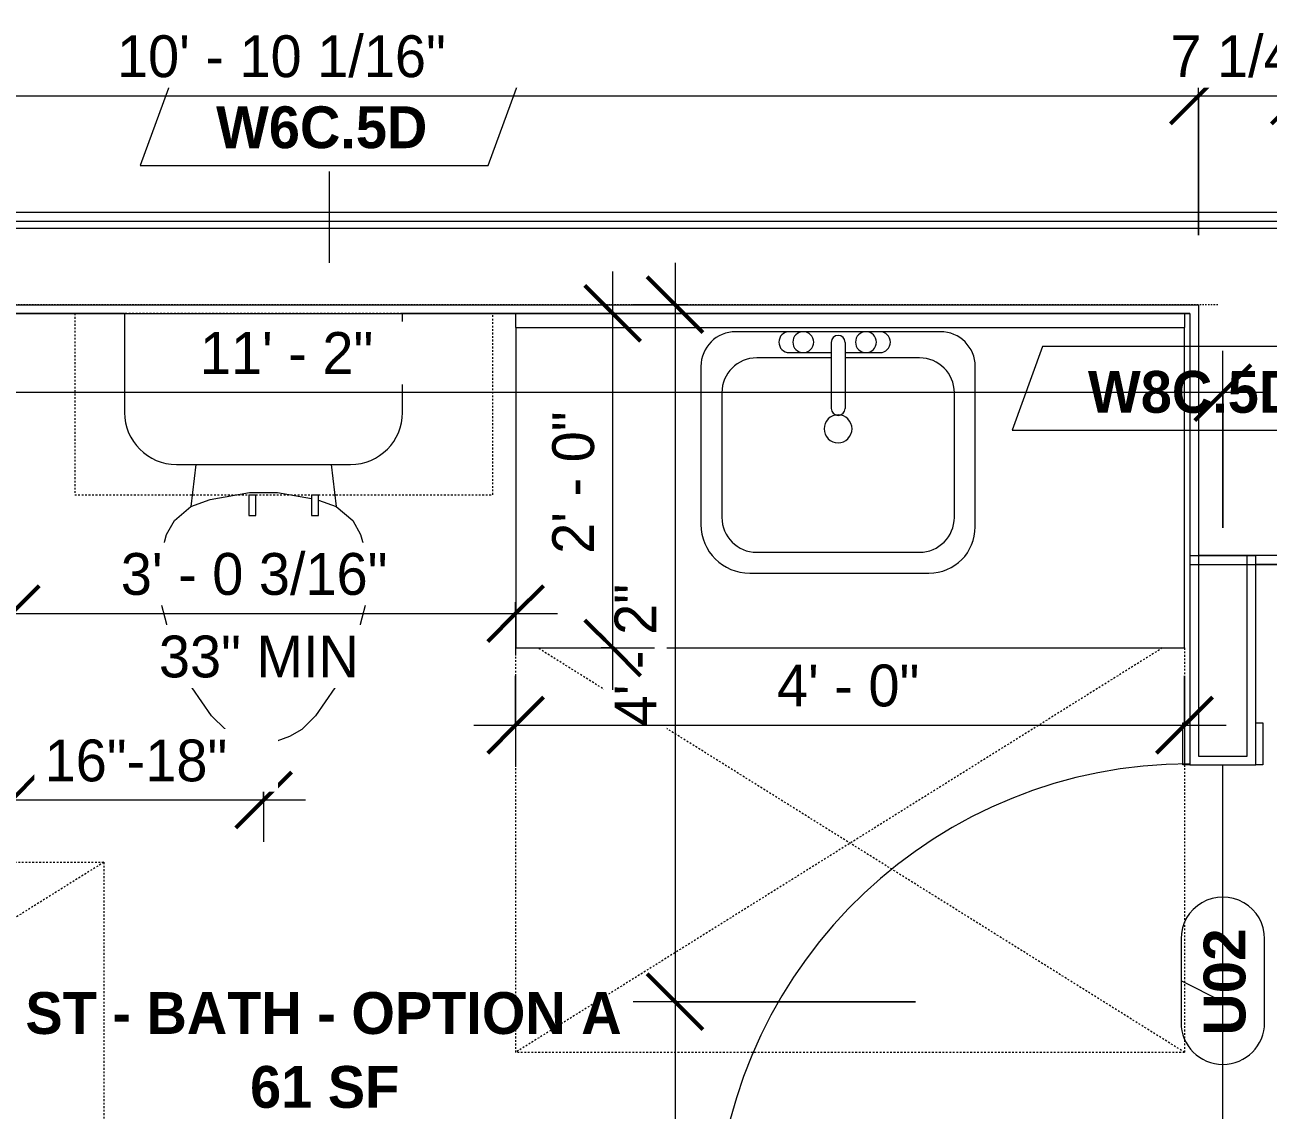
# Model space of a CAD drawing. Header units: inches. Extents: x -4058 to -1781, y 9814 to 12264.
# Drawn here: x -3290.7 to -3201.5, y 10316.3 to 10394.1 of the extents above; entities that cross this region are included whole.
import ezdxf

# ---------------------------------------------------------------- set-up
doc = ezdxf.new("R2010")
doc.units = ezdxf.units.IN
doc.header["$MEASUREMENT"] = 0
doc.linetypes.add('Dash', pattern=[0.25, 0.125, -0.125])
doc.linetypes.add('Dash 3_32_', pattern=[0.1875, 0.09375, -0.09375])
for name, color, linetype, lineweight in [('0-1', 7, 'Continuous', 5), ('A-ANNO-DIMS', 211, 'Continuous', 9), ('A-ANNO-DIMS-32', 211, 'Continuous', 9), ('A-AREA-IDEN', 2, 'Continuous', 9), ('A-DETL-1', 90, 'Dash 3_32_', 9), ('A-DOOR-2', 31, 'Continuous', 9), ('A-DOOR-IDEN', 31, 'Continuous', 9), ('A-FLOR-2', 192, 'Continuous', 9), ('A-GENM', 5, 'Continuous', 9), ('A-GENM-2', 147, 'Dash', 9), ('A-WALL-1', 7, 'Continuous', 9), ('A-WALL-2', 113, 'Continuous', 9), ('A-WALL-IDEN', 211, 'Continuous', 9), ('I-WALL-3', 7, 'Continuous', 9), ('P-SANR-FIXT', 6, 'Continuous', 9), ('Q-CASE', 31, 'Continuous', 9), ('Q-CASE-1', 31, 'Dash', 9)]:
    doc.layers.add(name, color=color, linetype=linetype, lineweight=lineweight)
doc.styles.add('Arial_B', font='arialbd.ttf', dxfattribs={"height": 3})
doc.styles.add('Century Gothic', font='ufonts.com_century-gothic.ttf', dxfattribs={"height": 3})
doc.styles.add('Century Gothic_B', font='GOTHICB.TTF', dxfattribs={"height": 3})
doc.dimstyles.new('MARKETING_DIMENSION', dxfattribs={"dimscale": 12, "dimtxt": 3.132505, "dimasz": 0.333333, "dimexe": 0.25, "dimexo": 0.166667, "dimgap": 0.041667, "dimtad": 1, "dimdec": 4, "dimrnd": 0.0625, "dimzin": 3, "dimdsep": 46, "dimlunit": 4, "dimtxsty": 'Century Gothic', "dimblk1": 'OBLIQUE', "dimblk2": 'OBLIQUE', "dimsah": 1, "dimcen": 0.09, "dimdle": 0.25, "dimazin": 0, "dimtfac": 1, "dimtdec": 4, "dimtix": 1, "dimtmove": 0, "dimatfit": 3, "dimfxl": 1, "dimtvp": 1, "dimtfill": 1, "dimfrac": 2, "dimtolj": 1, "dimtzin": 0, "dimarcsym": 2})
doc.dimstyles.new('THE_DIMENSION_STRING', dxfattribs={"dimscale": 12, "dimtxt": 3.132505, "dimasz": 0.333333, "dimexe": 0.25, "dimexo": 0.166667, "dimgap": 0.041667, "dimtad": 1, "dimdec": 4, "dimrnd": 0.0625, "dimzin": 3, "dimdsep": 46, "dimlunit": 4, "dimtxsty": 'Century Gothic', "dimblk1": 'OBLIQUE', "dimblk2": 'OBLIQUE', "dimsah": 1, "dimcen": 0.09, "dimdle": 0.25, "dimazin": 0, "dimtfac": 1, "dimtdec": 4, "dimtix": 1, "dimtmove": 0, "dimatfit": 3, "dimfxl": 1, "dimtvp": 1, "dimtfill": 1, "dimfrac": 2, "dimtolj": 1, "dimtzin": 0, "dimarcsym": 2})
doc.dimstyles.new('THE_DIMENSION_STRING_1', dxfattribs={"dimscale": 12, "dimtxt": 3.132505, "dimasz": 0.333333, "dimexe": 0.25, "dimexo": 0.166667, "dimgap": 0.041667, "dimtad": 1, "dimdec": 4, "dimrnd": 0.0625, "dimzin": 3, "dimdsep": 46, "dimlunit": 4, "dimtxsty": 'Century Gothic', "dimblk1": 'OBLIQUE', "dimblk2": 'OBLIQUE', "dimsah": 1, "dimcen": 0.09, "dimdle": 0.25, "dimazin": 0, "dimtfac": 1, "dimtdec": 4, "dimtix": 1, "dimtmove": 1, "dimatfit": 3, "dimfxl": 1, "dimtvp": 1, "dimtfill": 1, "dimfrac": 2, "dimtolj": 1, "dimtzin": 0, "dimarcsym": 2})
doc.dimstyles.new('THE_DIMENSION_STRING_4', dxfattribs={"dimscale": 12, "dimtxt": 3.132505, "dimasz": 0.333333, "dimexe": 0.25, "dimexo": 0.166667, "dimgap": 0.041667, "dimtad": 1, "dimdec": 4, "dimrnd": 0.0625, "dimzin": 3, "dimdsep": 46, "dimlunit": 4, "dimtxsty": 'Century Gothic', "dimblk1": 'OBLIQUE', "dimblk2": 'OBLIQUE', "dimsah": 1, "dimcen": 0.09, "dimdle": 0.25, "dimazin": 0, "dimtfac": 1, "dimtdec": 4, "dimtix": 1, "dimtmove": 0, "dimatfit": 3, "dimfxl": 1, "dimtvp": 1, "dimtfill": 1, "dimfrac": 2, "dimtolj": 1, "dimtzin": 0, "dimarcsym": 2})
doc.dimstyles.new('THE_DIMENSION_STRING_5', dxfattribs={"dimscale": 12, "dimtxt": 3.132505, "dimasz": 0.333333, "dimexe": 0.25, "dimexo": 0.166667, "dimgap": 0.041667, "dimtad": 1, "dimdec": 4, "dimrnd": 0.0625, "dimzin": 3, "dimdsep": 46, "dimlunit": 4, "dimtxsty": 'Century Gothic', "dimblk1": 'OBLIQUE', "dimblk2": 'OBLIQUE', "dimsah": 1, "dimcen": 0.09, "dimdle": 0.25, "dimazin": 0, "dimtfac": 1, "dimtdec": 4, "dimtix": 1, "dimtmove": 0, "dimatfit": 3, "dimfxl": 1, "dimtvp": 1, "dimtfill": 1, "dimfrac": 2, "dimtolj": 1, "dimtzin": 0, "dimarcsym": 2})

# ---------------------------------------------------------------- blocks, each defined once
blk = doc.blocks.new('CTR - 1st Phase - Common Walls_rvt-1-UNIT PLANS - 2ND FLOOR')
at = {"layer": 'A-WALL-1'}
for p, q in [((-3342.036, 10380.039), (-3207.099, 10380.039)), ((-3342.036, 10379.539), (-3207.099, 10379.539)), ((-3207.099, 10380.039), (-3198.724, 10380.039)), ((-3207.099, 10379.539), (-3206.474, 10379.539)), ((-3206.474, 10379.539), (-3199.224, 10379.539)), ((-3334.911, 10374.039), (-3207.099, 10374.039)), ((-3207.099, 10374.039), (-3206.474, 10374.039)), ((-3206.474, 10374.039), (-3206.474, 10356.039)), ((-3199.224, 10356.039), (-3206.474, 10356.039))]:
    blk.add_line(p, q, dxfattribs=at)
at = {"layer": 'I-WALL-3'}
for p, q in [((-3207.099, 10380.664), (-3342.536, 10380.664)), ((-3198.099, 10380.664), (-3207.099, 10380.664)), ((-3295.786, 10373.414), (-3207.099, 10373.414)), ((-3207.099, 10373.414), (-3207.099, 10355.414)), ((-3207.099, 10355.414), (-3206.474, 10355.414)), ((-3206.474, 10355.414), (-3198.099, 10355.414))]:
    blk.add_line(p, q, dxfattribs=at)
blk = doc.blocks.new('M_Sink Vanity-Square - 500 x 440mm-1352614-UNIT PLANS - 2ND FLOOR')
at = {"layer": 'P-SANR-FIXT'}
for p, q in [((7.96, 7.092), (-6.725, 7.092)), ((3.618, 7.092), (-2.882, 7.092)), ((0.118, 6.329), (0.118, 1.59)), ((1.118, 6.329), (1.118, 1.59)), ((-2.882, 5.592), (0.118, 5.592)), ((1.118, 5.592), (3.618, 5.592)), ((-9.225, 4.592), (-9.225, -6.73)), ((0.118, 5.217), (-5.225, 5.217)), ((6.46, 5.217), (1.118, 5.217)), ((10.46, -6.91), (10.46, 4.592)), ((-7.725, 2.717), (-7.725, -6.23)), ((8.96, -6.23), (8.96, 2.717)), ((-5.225, -8.73), (6.46, -8.73)), ((-5.725, -10.23), (7.139, -10.23))]:
    blk.add_line(p, q, dxfattribs=at)
for centre, radius, start, end in [((-6.725, 4.592), 2.5, 90, 180), ((-2.882, 6.342), 0.75, 90, 270), ((-1.882, 6.342), 0.75, 360, 180), ((-1.882, 6.342), 0.75, 180, 0), ((0.618, 6.329), 0.5, 360, 180), ((2.618, 6.342), 0.75, 360, 180), ((2.618, 6.342), 0.75, 180, 360), ((3.618, 6.342), 0.75, 270, 90), ((7.96, 4.592), 2.5, 360, 90), ((-5.225, 2.717), 2.5, 90, 180), ((6.46, 2.717), 2.5, 0, 90), ((0.618, 0.125), 1, 360, 180), ((0.618, 1.59), 0.5, 180, 0), ((0.618, 0.125), 1, 180, 0), ((-5.225, -6.23), 2.5, 180, 270), ((6.46, -6.23), 2.5, 270, 0), ((-5.725, -6.73), 3.5, 180, 270), ((7.139, -6.91), 3.321, 270, 0)]:
    blk.add_arc(centre, radius, start, end, dxfattribs=at)
blk = doc.blocks.new('Toilet-Domestic-3D - Toilet-Domestic-3D-V37-UNIT PLANS - 2ND FLOOR')
at = {"layer": 'P-SANR-FIXT'}
for p, q in [((-1.874, 11.5), (-0.5, 12)), ((-0.5, 12), (0.5, 12)), ((0.5, 12), (1.874, 11.5)), ((-3.74, 10), (-2.74, 11)), ((-2.74, 11), (-1.874, 11.5)), ((1.874, 11.5), (2.74, 11)), ((2.74, 11), (3.74, 10)), ((-5.127, 8), (-3.74, 10)), ((3.74, 10), (5.127, 8)), ((-6.06, 6), (-5.127, 8)), ((5.127, 8), (6.06, 6)), ((-6.788, 4), (-6.06, 6)), ((6.06, 6), (6.788, 4)), ((-7.326, 1.992), (-6.788, 4)), ((6.788, 4), (7.326, 1.992)), ((-7.5, 0), (-7.326, 1.992)), ((7.326, 1.992), (7.5, 0)), ((-7.413, -0.996), (-7.5, 0)), ((7.5, 0), (7.413, -0.996)), ((-7.236, -2), (-7.413, -0.996)), ((7.413, -0.996), (7.236, -2)), ((-6.968, -3), (-7.236, -2)), ((7.236, -2), (6.968, -3)), ((-6.401, -4), (-6.968, -3)), ((6.968, -3), (6.401, -4)), ((-5.209, -5), (-6.401, -4)), ((6.401, -4), (5.209, -5)), ((-3.938, -5.463), (-5.209, -5)), ((-4.862, -8.024), (-5.209, -5)), ((5.209, -5), (3.836, -5.5)), ((4.862, -8.024), (5.209, -5)), ((-1, -6), (-3.449, -5.568)), ((1, -6), (-1, -6)), ((3.836, -5.5), (1, -6)), ((6.25, -8.024), (-6.25, -8.024)), ((-9.976, -11.75), (-9.976, -18.856)), ((9.976, -18.856), (9.976, -11.75))]:
    blk.add_line(p, q, dxfattribs=at)
for centre, start, end in [((-6.25, -11.75), 90, 180), ((6.25, -11.75), 0, 90)]:
    blk.add_arc(centre, 3.726, start, end, dxfattribs=at)
blk = doc.blocks.new('Bath Vanity - Bath Vanity 48_-V38-UNIT PLANS - 2ND FLOOR')
at = {"layer": 'Q-CASE'}
for p, q in [((-23.262, -1.005), (-23.262, -24)), ((24.738, -24), (24.738, -1.005)), ((-23.262, -24), (24.738, -24))]:
    blk.add_line(p, q, dxfattribs=at)
blk = doc.blocks.new('ADA Clearances - 30_x48_-V39-UNIT PLANS - 2ND FLOOR')
at = {"layer": 'A-GENM-2'}
for p, q in [((15, 24), (-15, -24)), ((-15, 24), (15, -24)), ((-15, 17.375), (-15, 24)), ((-15, 24), (15, 24)), ((15, 24), (15, -24)), ((-15, -24), (-15, 13)), ((15, -24), (-15, -24))]:
    blk.add_line(p, q, dxfattribs=at)
blk = doc.blocks.new('ADA Clearances - 30_x48_-V40-UNIT PLANS - 2ND FLOOR')
at = {"layer": 'A-GENM-2'}
for p, q in [((15, 24), (-14.005, -22.407)), ((-14.005, 24), (-8.63, 24)), ((-5.63, 24), (15, 24)), ((15, 24), (15, -24)), ((-14.005, 22.407), (15, -24)), ((15, -24), (-14.005, -24))]:
    blk.add_line(p, q, dxfattribs=at)
blk = doc.blocks.new('BATHROOM MIRROR - BATHROOM MIRROR 48_-3124766-UNIT PLANS - 2ND FLOOR')
at = {"layer": 'Q-CASE'}
for p, q in [((24.738, 24), (-23.262, 24)), ((-23.262, 23), (-23.262, 24)), ((24.738, 24), (24.738, 23)), ((-23.262, 23), (24.738, 23))]:
    blk.add_line(p, q, dxfattribs=at)
blk = doc.blocks.new('300 Series Wall Hung Cabinet_326 - 30_-2909952-UNIT PLANS - 2ND FLOOR')
at = {"layer": 'Q-CASE'}
for p, q in [((-2.5, -13.188), (-2.012, -13.188)), ((-2.5, -13.188), (-2.5, -14.687)), ((-2.012, -14.687), (-2.012, -13.188)), ((2, -13.188), (2.488, -13.188)), ((2, -13.188), (2, -14.687)), ((2.488, -14.687), (2.488, -13.188)), ((-2.5, -14.687), (-2.012, -14.687)), ((2, -14.687), (2.488, -14.687))]:
    blk.add_line(p, q, dxfattribs=at)
at = {"layer": 'Q-CASE-1'}
for p, q in [((15, -0.188), (-15, -0.188)), ((-15, -0.188), (-15, -13.188)), ((15, -13.188), (15, -0.188)), ((-15, -13.188), (15, -13.188))]:
    blk.add_line(p, q, dxfattribs=at)
blk = doc.blocks.new('SWING - SINGLE - FLUSH - SWING - FLUSH - 2-10 x 6-8 - PRIVACY-4202132-UNIT PLANS - 2ND FLOOR')
at = {"layer": 'A-DOOR-2'}
for p, q in [((-20, 2.375), (-20, 2.875)), ((-20, 2.875), (-17, 2.875)), ((-17, 2.875), (-17, 2.375)), ((17, 2.375), (17, 2.875)), ((17, 2.875), (20, 2.875)), ((20, 2.875), (20, 2.375)), ((-17, 2.375), (-20, 2.375)), ((20, 2.375), (17, 2.375)), ((-20, -2.375), (-17, -2.375)), ((-20, -2.875), (-20, -2.375)), ((-17, -2.375), (-17, -2.875)), ((15, -2.375), (15, -36.383)), ((17, -2.375), (15, -2.375)), ((17, -2.375), (17, -36.383)), ((17, -2.375), (20, -2.375)), ((17, -2.875), (17, -2.375)), ((20, -2.375), (20, -2.875)), ((-17, -2.875), (-20, -2.875)), ((20, -2.875), (17, -2.875)), ((17, -36.383), (15, -36.383))]:
    blk.add_line(p, q, dxfattribs=at)
blk.add_arc((17, -2.375), 34.067, 180, 266.63431, dxfattribs=at)
blk = doc.blocks.new('DIMBLOCK10-UNIT PLANS - 2ND FLOOR')
at = {"layer": 'A-ANNO-DIMS-32'}
for p, q in [((-3244.032, 10377.039), (-3244.032, 10324.039)), ((-3243.203, 10374.039), (-3247.032, 10374.039)), ((-3244.032, 10374.039), (-3243.203, 10374.039)), ((-3226.784, 10324.039), (-3247.032, 10324.039)), ((-3244.032, 10324.039), (-3226.784, 10324.039))]:
    blk.add_line(p, q, dxfattribs=at)
at = {"layer": 'A-ANNO-DIMS-32', "lineweight": 50}
for p, q in [((-3244.032, 10374.039), (-3246.032, 10376.039)), ((-3244.032, 10374.039), (-3242.032, 10372.039)), ((-3244.032, 10324.039), (-3246.032, 10326.039)), ((-3244.032, 10324.039), (-3242.032, 10322.039))]:
    blk.add_line(p, q, dxfattribs=at)
at = {"layer": 'A-ANNO-DIMS-32', "color": 0, "insert": (-3248.377, 10343.794), "char_height": 3, "width": 12.58969, "attachment_point": 1, "rotation": 90, "line_spacing_factor": 0.984502, "style": 'Century Gothic', "bg_fill": 3, "box_fill_scale": 1.25, "bg_fill_color": 256, "bg_fill_true_color": 13158600, "bg_fill_transparency": 0}
blk.add_mtext('4\' - 2"', dxfattribs=at)
blk = doc.blocks.new('_Oblique')
at = {"color": 0, "linetype": 'ByBlock', "lineweight": -2}
blk.add_line((-0.5, -0.5), (0.5, 0.5), dxfattribs=at)
blk = doc.blocks.new('DIMBLOCK11-UNIT PLANS - 2ND FLOOR')
at = {"layer": 'A-ANNO-DIMS-32', "lineweight": 50}
for p, q in [((-3244.032, 10324.039), (-3246.032, 10326.039)), ((-3244.032, 10324.039), (-3242.032, 10322.039)), ((-3244.032, 10301.039), (-3246.032, 10303.039)), ((-3244.032, 10301.039), (-3242.032, 10299.039))]:
    blk.add_line(p, q, dxfattribs=at)
at = {"layer": 'A-ANNO-DIMS-32'}
for p, q in [((-3226.784, 10324.039), (-3247.032, 10324.039)), ((-3244.032, 10324.039), (-3244.032, 10301.039)), ((-3244.032, 10324.039), (-3226.784, 10324.039)), ((-3243.203, 10301.039), (-3247.032, 10301.039)), ((-3244.032, 10301.039), (-3243.203, 10301.039))]:
    blk.add_line(p, q, dxfattribs=at)
blk.add_ellipse((-3244.032, 10307.964), major_axis=(11.698, 0), ratio=0.391161, start_param=0, end_param=1.570796, dxfattribs=at)
at = {"layer": 'A-ANNO-DIMS-32', "color": 0, "insert": (-3233.718, 10295.135), "char_height": 3, "width": 15.39402, "attachment_point": 1, "rotation": 90, "line_spacing_factor": 0.984502, "style": 'Century Gothic', "bg_fill": 3, "box_fill_scale": 1.25, "bg_fill_color": 256, "bg_fill_true_color": 13158600, "bg_fill_transparency": 0}
blk.add_mtext('1\' - 11"', dxfattribs=at)
blk = doc.blocks.new('DIMBLOCK23-UNIT PLANS - 2ND FLOOR')
at = {"layer": 'A-ANNO-DIMS-32'}
for p, q in [((-3255.474, 10347.414), (-3255.474, 10340.881)), ((-3255.474, 10343.881), (-3255.474, 10347.414)), ((-3207.474, 10347.414), (-3207.474, 10340.881)), ((-3207.474, 10343.881), (-3207.474, 10347.414)), ((-3258.474, 10343.881), (-3204.474, 10343.881))]:
    blk.add_line(p, q, dxfattribs=at)
at = {"layer": 'A-ANNO-DIMS-32', "lineweight": 50}
for p, q in [((-3255.474, 10343.881), (-3253.474, 10345.881)), ((-3207.474, 10343.881), (-3205.474, 10345.881)), ((-3255.474, 10343.881), (-3257.474, 10341.881)), ((-3207.474, 10343.881), (-3209.474, 10341.881))]:
    blk.add_line(p, q, dxfattribs=at)
at = {"layer": 'A-ANNO-DIMS-32', "color": 0, "insert": (-3236.719, 10348.226), "char_height": 3, "width": 12.58969, "attachment_point": 1, "line_spacing_factor": 0.984502, "style": 'Century Gothic', "bg_fill": 3, "box_fill_scale": 1.25, "bg_fill_color": 256, "bg_fill_true_color": 13158600, "bg_fill_transparency": 0}
blk.add_mtext('4\' - 0"', dxfattribs=at)
blk = doc.blocks.new('DIMBLOCK24-UNIT PLANS - 2ND FLOOR')
at = {"layer": 'A-ANNO-DIMS-32'}
for p, q in [((-3248.505, 10346.414), (-3248.505, 10376.414)), ((-3249.333, 10373.414), (-3245.505, 10373.414)), ((-3248.505, 10373.414), (-3249.333, 10373.414)), ((-3249.333, 10349.414), (-3245.505, 10349.414)), ((-3248.505, 10349.414), (-3249.333, 10349.414))]:
    blk.add_line(p, q, dxfattribs=at)
at = {"layer": 'A-ANNO-DIMS-32', "lineweight": 50}
for p, q in [((-3248.505, 10373.414), (-3250.505, 10375.414)), ((-3248.505, 10373.414), (-3246.505, 10371.414)), ((-3248.505, 10349.414), (-3250.505, 10351.414)), ((-3248.505, 10349.414), (-3246.505, 10347.414))]:
    blk.add_line(p, q, dxfattribs=at)
at = {"layer": 'A-ANNO-DIMS-32', "color": 0, "insert": (-3252.85, 10356.169), "char_height": 3, "width": 12.58969, "attachment_point": 1, "rotation": 90, "line_spacing_factor": 0.984502, "style": 'Century Gothic', "bg_fill": 3, "box_fill_scale": 1.25, "bg_fill_color": 256, "bg_fill_true_color": 13158600, "bg_fill_transparency": 0}
blk.add_mtext('2\' - 0"', dxfattribs=at)
blk = doc.blocks.new('DIMBLOCK244-UNIT PLANS - 2ND FLOOR')
at = {"layer": 'A-ANNO-DIMS-32', "lineweight": 50}
for p, q in [((-3291.661, 10351.881), (-3289.661, 10353.881)), ((-3255.474, 10351.881), (-3253.474, 10353.881)), ((-3291.661, 10351.881), (-3293.661, 10349.881)), ((-3255.474, 10351.881), (-3257.474, 10349.881))]:
    blk.add_line(p, q, dxfattribs=at)
at = {"layer": 'A-ANNO-DIMS-32'}
for p, q in [((-3291.661, 10352.71), (-3291.661, 10348.881)), ((-3291.661, 10351.881), (-3291.661, 10352.71)), ((-3255.474, 10352.71), (-3255.474, 10348.881)), ((-3255.474, 10351.881), (-3255.474, 10352.71)), ((-3294.661, 10351.881), (-3252.474, 10351.881))]:
    blk.add_line(p, q, dxfattribs=at)
at = {"layer": 'A-ANNO-DIMS-32', "color": 0, "char_height": 3, "attachment_point": 1, "line_spacing_factor": 0.984502, "style": 'Century Gothic', "bg_fill": 3, "box_fill_scale": 1.25, "bg_fill_color": 256, "bg_fill_true_color": 13158600, "bg_fill_transparency": 0}
for s, insert, width in [('3\' - 0 3/16"', (-3283.81, 10356.226), 24.5827), ('33" MIN', (-3281.076, 10350.304), 18.01936)]:
    blk.add_mtext(s, dxfattribs=dict(at, insert=insert, width=width))
blk = doc.blocks.new('Wall Tag - Arch Wall-3956453-UNIT PLANS - 2ND FLOOR')
at = {"layer": 'A-WALL-IDEN'}
for p, q in [((-0.3561, 0.0937), (-0.4244, -0.0937)), ((0.4244, 0.0937), (-0.3561, 0.0937)), ((0.3561, -0.0937), (0.4244, 0.0937)), ((-0.4244, -0.0937), (0.3561, -0.0937))]:
    blk.add_line(p, q, dxfattribs=at)
blk = doc.blocks.new('Door Tag - Type Mark-2601225-UNIT PLANS - 2ND FLOOR')
at = {"layer": 'A-DOOR-IDEN'}
for p, q in [((0.09375, 0.09375), (-0.09375, 0.09375)), ((-0.09375, -0.09375), (0.09375, -0.09375))]:
    blk.add_line(p, q, dxfattribs=at)
for centre, start, end in [((-0.09375, 0), 90, 270), ((0.09375, 0), 270, 90)]:
    blk.add_arc(centre, 0.09375, start, end, dxfattribs=at)
blk = doc.blocks.new('DIMBLOCK995-UNIT PLANS - 2ND FLOOR')
at = {"layer": 'A-ANNO-DIMS-32'}
for p, q in [((-3336.536, 10379.039), (-3336.536, 10392.017)), ((-3206.474, 10379.039), (-3206.474, 10392.017)), ((-3336.536, 10389.017), (-3206.474, 10389.017)), ((-3336.536, 10389.017), (-3336.536, 10379.039)), ((-3206.474, 10389.017), (-3206.474, 10379.039))]:
    blk.add_line(p, q, dxfattribs=at)
at = {"layer": 'A-ANNO-DIMS-32', "lineweight": 50}
for p, q in [((-3336.536, 10389.017), (-3334.536, 10391.017)), ((-3206.474, 10389.017), (-3204.474, 10391.017)), ((-3336.536, 10389.017), (-3338.536, 10387.017)), ((-3206.474, 10389.017), (-3208.474, 10387.017))]:
    blk.add_line(p, q, dxfattribs=at)
at = {"layer": 'A-ANNO-DIMS-32', "color": 0, "insert": (-3284.085, 10393.362), "char_height": 3, "width": 30.19138, "attachment_point": 1, "line_spacing_factor": 0.984502, "style": 'Century Gothic', "bg_fill": 3, "box_fill_scale": 1.25, "bg_fill_color": 256, "bg_fill_true_color": 13158600, "bg_fill_transparency": 0}
blk.add_mtext('10\' - 10 1/16"', dxfattribs=at)
blk = doc.blocks.new('DIMBLOCK996-UNIT PLANS - 2ND FLOOR')
at = {"layer": 'A-ANNO-DIMS-32'}
for p, q in [((-3206.474, 10379.039), (-3206.474, 10392.017)), ((-3199.224, 10379.039), (-3199.224, 10392.017)), ((-3206.474, 10389.017), (-3199.224, 10389.017)), ((-3206.474, 10389.017), (-3206.474, 10379.039)), ((-3199.224, 10389.017), (-3199.224, 10379.039))]:
    blk.add_line(p, q, dxfattribs=at)
at = {"layer": 'A-ANNO-DIMS-32', "lineweight": 50}
for p, q in [((-3206.474, 10389.017), (-3204.474, 10391.017)), ((-3199.224, 10389.017), (-3197.224, 10391.017)), ((-3206.474, 10389.017), (-3208.474, 10387.017)), ((-3199.224, 10389.017), (-3201.224, 10387.017))]:
    blk.add_line(p, q, dxfattribs=at)
at = {"layer": 'A-ANNO-DIMS-32', "color": 0, "insert": (-3208.492, 10393.362), "char_height": 3, "width": 13.54435, "attachment_point": 1, "line_spacing_factor": 0.984502, "style": 'Century Gothic', "bg_fill": 3, "box_fill_scale": 1.25, "bg_fill_color": 256, "bg_fill_true_color": 13158600, "bg_fill_transparency": 0}
blk.add_mtext('7 1/4"', dxfattribs=at)
blk = doc.blocks.new('DIMBLOCK1213-UNIT PLANS - 2ND FLOOR')
at = {"layer": 'A-ANNO-DIMS-32'}
for p, q in [((-3291.661, 10337.673), (-3291.661, 10341.502)), ((-3273.567, 10340.559), (-3273.567, 10335.502)), ((-3273.567, 10338.502), (-3273.567, 10340.559)), ((-3270.567, 10338.502), (-3294.661, 10338.502)), ((-3291.661, 10338.502), (-3291.661, 10337.673))]:
    blk.add_line(p, q, dxfattribs=at)
at = {"layer": 'A-ANNO-DIMS-32', "lineweight": 50}
for p, q in [((-3291.661, 10338.502), (-3289.661, 10340.502)), ((-3273.567, 10338.502), (-3271.567, 10340.502)), ((-3291.661, 10338.502), (-3293.661, 10336.502)), ((-3273.567, 10338.502), (-3275.567, 10336.502))]:
    blk.add_line(p, q, dxfattribs=at)
at = {"layer": 'A-ANNO-DIMS-32', "color": 0, "insert": (-3289.277, 10342.847), "char_height": 3, "width": 15.99069, "attachment_point": 1, "line_spacing_factor": 0.984502, "style": 'Century Gothic', "bg_fill": 3, "box_fill_scale": 1.25, "bg_fill_color": 256, "bg_fill_true_color": 13158600, "bg_fill_transparency": 0}
blk.add_mtext('16"-18"', dxfattribs=at)
blk = doc.blocks.new('DIMBLOCK1467-UNIT PLANS - 2ND FLOOR')
at = {"layer": 'A-ANNO-DIMS-32'}
for p, q in [((-3338.724, 10366.902), (-3338.724, 10370.73)), ((-3204.724, 10358.035), (-3204.724, 10370.73)), ((-3201.724, 10367.73), (-3341.724, 10367.73)), ((-3338.724, 10367.73), (-3338.724, 10366.902)), ((-3204.724, 10367.73), (-3204.724, 10358.035))]:
    blk.add_line(p, q, dxfattribs=at)
at = {"layer": 'A-ANNO-DIMS-32', "lineweight": 50}
for p, q in [((-3338.724, 10367.73), (-3336.724, 10369.73)), ((-3204.724, 10367.73), (-3202.724, 10369.73)), ((-3338.724, 10367.73), (-3340.724, 10365.73)), ((-3204.724, 10367.73), (-3206.724, 10365.73))]:
    blk.add_line(p, q, dxfattribs=at)
at = {"layer": 'A-ANNO-DIMS-32', "color": 0, "insert": (-3278.138, 10372.076), "char_height": 3, "width": 15.39402, "attachment_point": 1, "line_spacing_factor": 0.984502, "style": 'Century Gothic', "bg_fill": 3, "box_fill_scale": 1.25, "bg_fill_color": 256, "bg_fill_true_color": 13158600, "bg_fill_transparency": 0}
blk.add_mtext('11\' - 2"', dxfattribs=at)

msp = doc.modelspace()

# ---------------------------------------------------------------- linework, layer by layer
at = {"layer": 'A-DETL-1'}
msp.add_line((-3205.08554, 10374.0394), (-3332.75818, 10374.0394), dxfattribs=at)
at = {"layer": 'A-DOOR-IDEN'}
msp.add_line((-3204.72374, 10324.0394), (-3207.72374, 10325.54624), dxfattribs=at)
at = {"layer": 'A-FLOR-2'}
for p, q in [((-3283.54371, 10373.40981), (-3291.66131, 10373.40981)), ((-3255.47374, 10373.40981), (-3263.59127, 10373.40981)), ((-3207.09857, 10373.40981), (-3207.47374, 10373.40981)), ((-3147.18624, 10355.40981), (-3202.34874, 10355.40981)), ((-3204.72374, 10307.0394), (-3204.72374, 10341.0394))]:
    msp.add_line(p, q, dxfattribs=at)
at = {"layer": 'A-WALL-2'}
for p, q in [((-3207.09874, 10356.03481), (-3207.09874, 10341.0394)), ((-3202.34874, 10356.03481), (-3207.09874, 10356.03481)), ((-3206.47374, 10356.03481), (-3206.47374, 10341.6644)), ((-3202.97374, 10341.6644), (-3202.97374, 10356.03481)), ((-3202.34874, 10341.0394), (-3202.34874, 10356.03481)), ((-3207.09874, 10341.0394), (-3202.34874, 10341.0394)), ((-3206.47374, 10341.6644), (-3202.97374, 10341.6644))]:
    msp.add_line(p, q, dxfattribs=at)
at = {"layer": 'A-WALL-IDEN'}
msp.add_line((-3268.83618, 10377.0394), (-3268.83618, 10383.60168), dxfattribs=at)

# ---------------------------------------------------------------- block references
at = {"layer": '0-1'}
msp.add_blockref('CTR - 1st Phase - Common Walls_rvt-1-UNIT PLANS - 2ND FLOOR', (0, 0), dxfattribs=at)
at = {"layer": 'A-DOOR-2', "rotation": 269.9999999999666}
msp.add_blockref('SWING - SINGLE - FLUSH - SWING - FLUSH - 2-10 x 6-8 - PRIVACY-4202132-UNIT PLANS - 2ND FLOOR', (-3204.72374, 10324.0394), dxfattribs=at)
at = {"layer": 'A-DOOR-IDEN', "xscale": 31.99999999999999, "yscale": 31.99999999999999, "zscale": 31.99999999999999, "rotation": 89.99999999999955}
msp.add_blockref('Door Tag - Type Mark-2601225-UNIT PLANS - 2ND FLOOR', (-3204.72374, 10325.54624), dxfattribs=at)
at = {"layer": 'A-GENM'}
for name, p, rotation in [('ADA Clearances - 30_x48_-V40-UNIT PLANS - 2ND FLOOR', (-3231.47374, 10335.40981), 270.000000000062), ('ADA Clearances - 30_x48_-V39-UNIT PLANS - 2ND FLOOR', (-3309.03624, 10319.0394), 269.999999999879)]:
    msp.add_blockref(name, p, dxfattribs=dict(at, rotation=rotation))
at = {"layer": 'A-WALL-IDEN', "xscale": 31.99999999999999, "yscale": 31.99999999999999, "zscale": 31.99999999999999}
for p in [(-3268.83618, 10387.01969), (-3206.26675, 10368.0394)]:
    msp.add_blockref('Wall Tag - Arch Wall-3956453-UNIT PLANS - 2ND FLOOR', p, dxfattribs=at)
at = {"layer": 'P-SANR-FIXT', "rotation": 180}
msp.add_blockref('Toilet-Domestic-3D - Toilet-Domestic-3D-V37-UNIT PLANS - 2ND FLOOR', (-3273.56749, 10354.55858), dxfattribs=at)
at = {"layer": 'P-SANR-FIXT'}
msp.add_blockref('M_Sink Vanity-Square - 500 x 440mm-1352614-UNIT PLANS - 2ND FLOOR', (-3232.95322, 10365.01065), dxfattribs=at)
at = {"layer": 'Q-CASE'}
for name, p in [('300 Series Wall Hung Cabinet_326 - 30_-2909952-UNIT PLANS - 2ND FLOOR', (-3272.11803, 10373.59731)), ('BATHROOM MIRROR - BATHROOM MIRROR 48_-3124766-UNIT PLANS - 2ND FLOOR', (-3232.21144, 10349.40981)), ('Bath Vanity - Bath Vanity 48_-V38-UNIT PLANS - 2ND FLOOR', (-3232.21144, 10373.4144))]:
    msp.add_blockref(name, p, dxfattribs=at)

# ---------------------------------------------------------------- texts
at = {"layer": 'A-AREA-IDEN', "insert": (-3274.5322, 10319.42996), "char_height": 3, "width": 12.423, "attachment_point": 1, "style": 'Century Gothic_B'}
msp.add_mtext('61 SF', dxfattribs=at)
at = {"layer": 'A-DOOR-IDEN', "insert": (-3206.10359, 10321.61436), "char_height": 3, "width": 9.393, "attachment_point": 1, "rotation": 90, "style": 'Arial_B'}
msp.add_mtext('U02', dxfattribs=at)
at = {"layer": 'A-WALL-IDEN', "char_height": 3, "width": 19.594, "attachment_point": 1, "style": 'Century Gothic_B'}
for s, insert in [('W6C.5D', (-3276.97178, 10388.26723)), ('W8C.5D', (-3214.40236, 10369.28693))]:
    msp.add_mtext(s, dxfattribs=dict(at, insert=insert))

# ---------------------------------------------------------------- next in the draw order: dimensions: what is measured, and where the dimension line sits
at = {"layer": 'A-ANNO-DIMS'}
dim = msp.add_linear_dim(base=(-3244.03188, 10324.0394), p1=(-3241.20345, 10374.0394), p2=(-3224.78422, 10324.0394), angle=90, dimstyle='THE_DIMENSION_STRING', override={"dimpost": '<>', "dimfxl": 52.626904}, dxfattribs=at)
dim.commit()
dim.dimension.update_dxf_attribs({"geometry": 'DIMBLOCK10-UNIT PLANS - 2ND FLOOR', "text_midpoint": (-3246.06961, 10349.0394)})
dim = msp.add_linear_dim(base=(-3291.66124, 10338.5015), p1=(-3273.56749, 10342.55858), p2=(-3291.66124, 10335.67307), text='16"-18"', dimstyle='THE_DIMENSION_STRING_5', override={"dimpost": '<>', "dimfxl": 19.359598}, dxfattribs=at)
dim.commit()
dim.dimension.update_dxf_attribs({"geometry": 'DIMBLOCK1213-UNIT PLANS - 2ND FLOOR', "text_midpoint": (-3282.61436, 10340.57696)})

# ---------------------------------------------------------------- next in the draw order: texts
at = {"layer": 'A-AREA-IDEN', "insert": (-3290.65819, 10324.7271), "char_height": 3, "width": 51.51, "attachment_point": 1, "style": 'Century Gothic_B'}
msp.add_mtext('ST - BATH - OPTION A', dxfattribs=at)

# ---------------------------------------------------------------- next in the draw order: dimensions: what is measured, and where the dimension line sits
at = {"layer": 'A-ANNO-DIMS'}
for base, p1, p2, dimstyle, override, picture, middle in [((-3206.47374, 10389.01659), (-3336.53624, 10377.0394), (-3206.47374, 10377.0394), 'THE_DIMENSION_STRING_4', {"dimpost": '<>', "dimfxl": 130.0625}, 'DIMBLOCK995-UNIT PLANS - 2ND FLOOR', (-3271.50499, 10391.25826)), ((-3207.47374, 10343.88118), (-3255.47374, 10349.4144), (-3207.47374, 10349.4144), 'THE_DIMENSION_STRING', {"dimpost": '<>', "dimfxl": 48}, 'DIMBLOCK23-UNIT PLANS - 2ND FLOOR', (-3231.47374, 10345.95664))]:
    dim = msp.add_linear_dim(base=base, p1=p1, p2=p2, dimstyle=dimstyle, override=override, dxfattribs=at)
    dim.commit()
    dim.dimension.update_dxf_attribs({"geometry": picture, "text_midpoint": middle})
dim = msp.add_linear_dim(base=(-3244.03188, 10301.0394), p1=(-3224.78422, 10324.0394), p2=(-3241.20345, 10301.0394), angle=90, dimstyle='THE_DIMENSION_STRING_1', override={"dimpost": '<>', "dimfxl": 28.259353}, dxfattribs=at)
dim.commit()
dim.dimension.update_dxf_attribs({"geometry": 'DIMBLOCK11-UNIT PLANS - 2ND FLOOR', "text_midpoint": (-3231.71778, 10302.8322), "dimtype": 160, "text_rotation": 90})

# ---------------------------------------------------------------- next in the draw order: dimensions: what is measured, and where the dimension line sits
dim = msp.add_linear_dim(base=(-3199.22374, 10389.01659), p1=(-3206.47374, 10377.0394), p2=(-3199.22374, 10377.0394), dimstyle='THE_DIMENSION_STRING_4', override={"dimpost": '<>', "dimfxl": 7.25}, dxfattribs=at)
dim.commit()
dim.dimension.update_dxf_attribs({"geometry": 'DIMBLOCK996-UNIT PLANS - 2ND FLOOR', "text_midpoint": (-3202.84874, 10391.25826)})
dim = msp.add_linear_dim(base=(-3248.50504, 10373.4144), p1=(-3251.33347, 10349.4144), p2=(-3251.33347, 10373.4144), angle=90, dimstyle='THE_DIMENSION_STRING', override={"dimpost": '<>', "dimfxl": 24}, dxfattribs=at)
dim.commit()
dim.dimension.update_dxf_attribs({"geometry": 'DIMBLOCK24-UNIT PLANS - 2ND FLOOR', "text_midpoint": (-3250.5805, 10361.4144)})

# ---------------------------------------------------------------- next in the draw order: dimensions: what is measured, and where the dimension line sits
dim = msp.add_linear_dim(base=(-3255.47374, 10351.88118), p1=(-3291.66124, 10354.70961), p2=(-3255.47374, 10354.70961), text='<>\\X33" MIN', dimstyle='THE_DIMENSION_STRING', override={"dimpost": '<>', "dimfxl": 36.1875}, dxfattribs=at)
dim.commit()
dim.dimension.update_dxf_attribs({"geometry": 'DIMBLOCK244-UNIT PLANS - 2ND FLOOR', "text_midpoint": (-3273.56749, 10351.88118)})

# ---------------------------------------------------------------- next in the draw order: dimensions: what is measured, and where the dimension line sits
dim = msp.add_linear_dim(base=(-3338.72374, 10367.73042), p1=(-3204.72374, 10356.03481), p2=(-3338.72374, 10364.90199), dimstyle='MARKETING_DIMENSION', override={"dimpost": '<>', "dimfxl": 134.293064}, dxfattribs=at)
dim.commit()
dim.dimension.update_dxf_attribs({"geometry": 'DIMBLOCK1467-UNIT PLANS - 2ND FLOOR', "text_midpoint": (-3271.72374, 10369.76815)})

doc.saveas('drawing.dxf')
